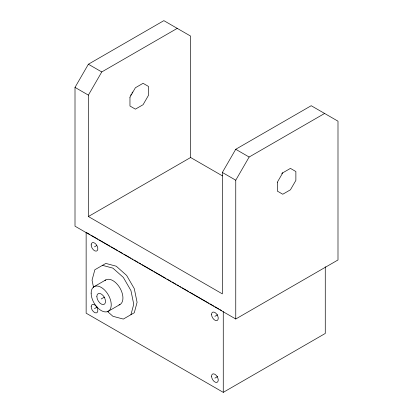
<?xml version="1.0" encoding="UTF-8"?>
<svg xmlns="http://www.w3.org/2000/svg" width="413" height="413" viewBox="0 0 413 413"><rect width="100%" height="100%" fill="white"/><g stroke="black" fill="none" stroke-linecap="round" stroke-linejoin="round"><path stroke-width="0.62" d="M88.387 216.531L190.62 157.508L190.62 36.096L163.863 20.65L88.387 64.227L75.006 87.396L75.006 226.185L235.761 318.996L337.994 259.973L337.994 121.185L311.201 105.718L235.725 149.289L222.349 172.464L222.349 293.875L88.387 216.531L88.387 95.119L101.763 71.95L177.239 28.373M90.044 234.605L86.141 232.354L86.141 313.183L223.263 392.35L223.263 311.521M325.268 266.741L325.268 333.456L223.263 392.35M130.947 314.67L133.74 304.247L130.947 290.597L123.322 277.386L112.899 268.14L102.476 265.347M130.653 95.331L131.293 94.226M131.928 93.121L132.568 92.011M235.761 318.996L235.761 180.207L249.137 157.033L324.613 113.456M281.826 173.759L282.461 172.655M94.505 246.835L96.73 245.549M94.092 286.674L105.795 279.916M101.19 298.971L104.535 297.04M94.505 308.625L97.287 307.014M108.294 311.268L119.997 304.51M214.905 316.348L217.692 314.737M214.905 378.138L217.692 376.527M88.387 64.227L101.763 71.95M235.725 149.289L249.137 157.033M75.006 87.396L88.387 95.119M222.349 172.464L235.761 180.207M190.62 157.508L222.437 175.876M91.159 235.25L97.845 239.112M98.96 239.757L110.111 246.189M111.226 246.835L117.912 250.696M119.027 251.341L122.929 253.592M124.045 254.238L130.735 258.099M131.85 258.739L132.965 259.385M134.08 260.03L137.978 262.281M139.093 262.926L140.766 263.892M141.881 264.537L153.032 270.969M154.147 271.615L165.85 278.372M166.966 279.018L170.868 281.268M171.984 281.914L175.886 284.165M177.001 284.81L178.674 285.775M179.784 286.421L180.899 287.061M182.014 287.706L188.705 291.568M189.82 292.213L208.771 303.152M209.887 303.798L213.789 306.048M214.905 306.694L218.807 308.945M219.922 309.59L221.59 310.555M107.21 311.242L112.899 316.281L123.322 319.073L134.292 312.739L137.085 302.316L134.292 288.666L126.662 275.456L116.239 266.209L105.821 263.417L94.845 269.756L92.053 280.179L93.575 287.618M104.933 280.556A14.202 8.198 60 0 1 119.997 288.114A14.202 8.198 60 0 1 119.011 304.939M129.961 97.148L129.961 106.012L135.392 109.151L143.074 104.716L148.499 95.31L148.499 86.441L143.074 83.307L135.392 87.742L129.961 97.148M277.335 182.231L277.335 191.1L282.766 194.234L290.442 189.799L295.873 180.393L295.873 171.529L290.442 168.39L282.766 172.825L277.335 182.231M211.559 314.417A4.729 2.731 60 0 0 216.577 320.658A4.729 2.731 60 0 0 216.577 313.968A4.729 2.731 60 0 0 211.559 314.417M91.159 244.904A4.729 2.731 60 0 0 96.172 251.145A4.729 2.731 60 0 0 96.172 244.455A4.729 2.731 60 0 0 91.159 244.904M91.159 306.694A4.729 2.731 60 0 0 96.172 312.935A4.729 2.731 60 0 0 96.172 306.245A4.729 2.731 60 0 0 91.159 306.694M211.559 376.207A4.729 2.731 60 0 0 216.577 382.448A4.729 2.731 60 0 0 216.577 375.758A4.729 2.731 60 0 0 211.559 376.207M91.149 293.173A14.202 8.198 60 0 0 106.213 311.908A14.202 8.198 60 0 0 106.213 291.826A14.202 8.198 60 0 0 91.149 293.173M96.843 296.462A6.149 3.552 60 0 0 103.364 304.572A6.149 3.552 60 0 0 103.364 295.878A6.149 3.552 60 0 0 96.843 296.462"/></g></svg>
